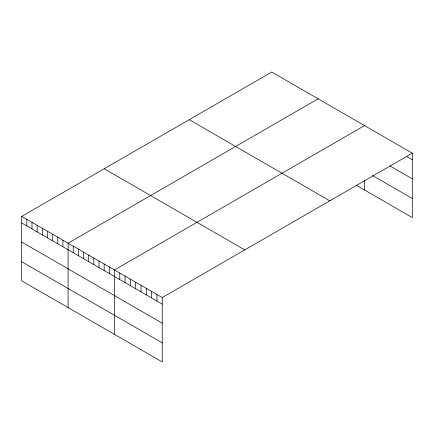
<?xml version="1.0" encoding="UTF-8"?>
<svg xmlns="http://www.w3.org/2000/svg" width="434" height="434" viewBox="0 0 434 434"><rect width="100%" height="100%" fill="white"/><g stroke="black" fill="none" stroke-linecap="round" stroke-linejoin="round"><path stroke-width="0.65" d="M21.7 216.409L162.251 297.55L162.251 361.956L21.7 280.814L21.7 216.409L271.749 72.044L412.3 153.186L412.3 217.591L355.923 185.047M318.133 98.822L68.084 243.186L68.084 307.592M364.511 125.6L114.462 269.964L114.462 334.37M162.251 297.55L412.3 153.186M406.989 156.674L412.3 159.739M389.998 165.956L412.3 178.83M372.475 175.51L412.3 198.501M189.235 119.681L329.786 200.828M104.214 168.766L244.765 249.913M21.7 222.957L162.251 304.104M21.7 242.047L162.251 323.194M21.7 261.718L162.251 342.865M364.511 180.457L364.511 190.005M156.94 294.485L156.94 301.039M151.629 291.42L151.629 297.974M146.323 288.355L146.323 294.908M141.012 285.29L141.012 291.843M135.701 282.225L135.701 288.778M130.39 279.16L130.39 285.713M125.084 276.095L125.084 282.642M119.773 273.029L119.773 279.577M109.308 266.986L109.308 273.539M104.155 264.013L104.155 270.561M99.001 261.035L99.001 267.588M93.847 258.062L93.847 264.615M88.693 255.089L88.693 261.637M83.54 252.111L83.54 258.664M78.391 249.138L78.391 255.686M73.237 246.159L73.237 252.713M62.93 240.208L62.93 246.762M57.776 237.235L57.776 243.783M52.622 234.257L52.622 240.81M47.469 231.284L47.469 237.832M42.315 228.306L42.315 234.859M37.161 225.333L37.161 231.886M32.008 222.36L32.008 228.908M26.854 219.382L26.854 225.935"/></g></svg>
